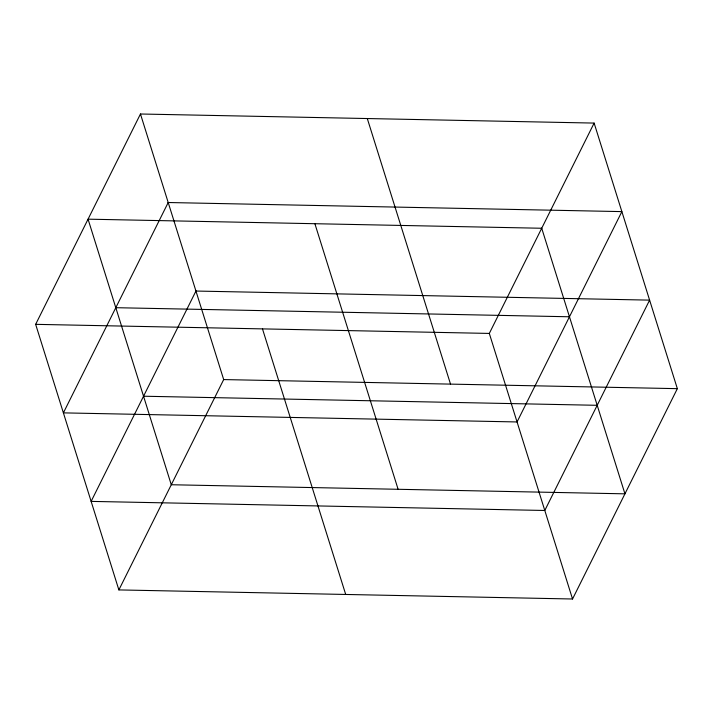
<?xml version="1.0" encoding="UTF-8"?>
<svg xmlns="http://www.w3.org/2000/svg" width="713" height="713" viewBox="0 0 713 713"><rect width="100%" height="100%" fill="white"/><g stroke="black" fill="none" stroke-linecap="round" stroke-linejoin="round"><path stroke-width="1.07" d="M35.65 324.344L140.461 114L594.125 123.082L677.35 388.656L572.539 599L118.875 589.918L35.65 324.344L489.314 333.426L594.125 123.082M118.875 589.918L223.686 379.574L140.461 114M115.8 307.695L569.464 316.777M223.686 379.574L677.35 388.656M143.536 396.223L597.2 405.305M489.314 333.426L572.539 599M367.293 118.536L450.518 384.111M314.888 223.713L398.112 489.287M262.482 328.889L345.707 594.464M168.206 202.519L63.395 412.872L517.05 421.953L621.87 211.609L168.206 202.519M195.95 291.047L91.13 501.391L544.794 510.481L649.605 300.128L195.95 291.047M541.72 228.258L88.055 219.167L171.28 484.742L624.945 493.833L541.72 228.258"/></g></svg>
